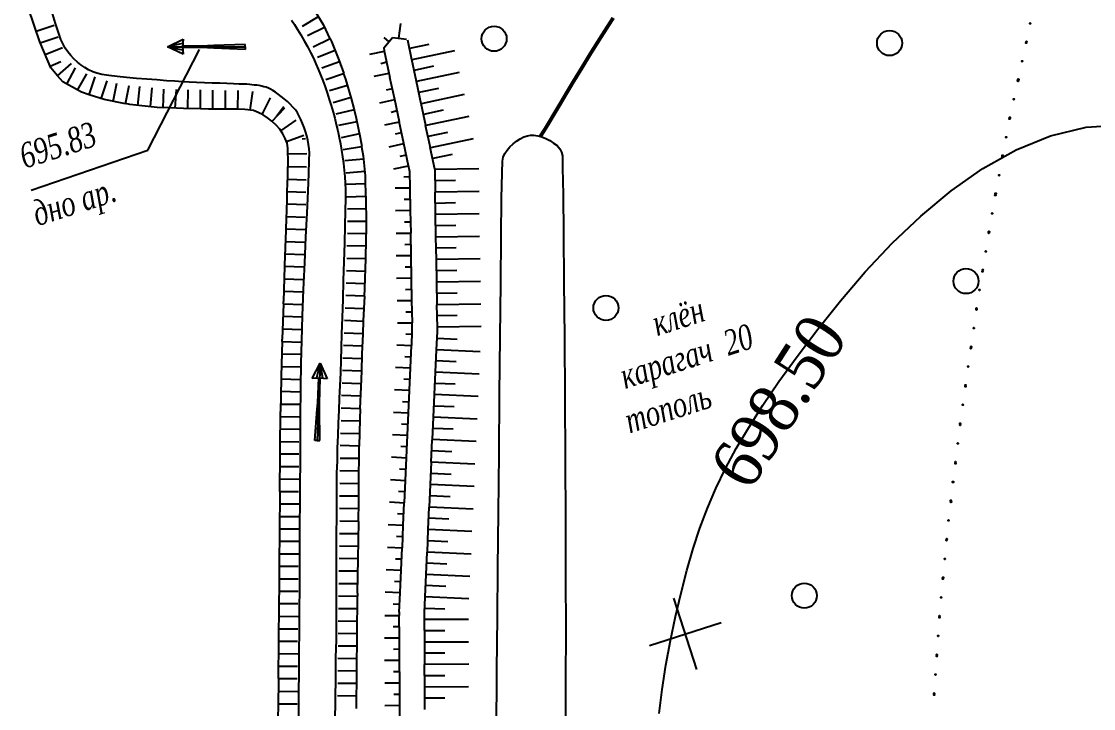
# Model space of a CAD drawing. Header units: millimetres. Extents: x 1353783 to 6492029790, y -7276956 to -512500.
# Drawn here: x 9943795 to 9952370, y -2807194 to -2801697 of the extents above; entities that cross this region are included whole.
import ezdxf

# ---------------------------------------------------------------- set-up
doc = ezdxf.new("R2010")
doc.units = ezdxf.units.MM
doc.linetypes.add('CONTI', pattern=[0])
doc.layers.get('0').update_dxf_attribs({"lineweight": 5})
doc.layers.get('Defpoints').update_dxf_attribs({"color": 255})
for name, color, linetype in [('GOR_BUNKNOWN', 212, 'CONTI'), ('GORIZUNKNOWN', 32, 'CONTI'), ('NAD_MГИДРОГР', 94, 'CONTI'), ('NAD_MРАСТЕНИ', 94, 'CONTI'), ('SETKR', 7, 'CONTI'), ('SIT_LГИДРОГР', 84, 'CONTI'), ('SIT_LГОРИЗОН', 14, 'CONTI'), ('SIT_LРЕЛЬЕФ', 7, 'CONTI'), ('USLZNГИДРОГР', 84, 'CONTI'), ('ZAPSKРАСТЕНИ', 94, 'CONTI'), ('РЕЛЬЕФ', 7, 'CONTI')]:
    doc.layers.add(name, color=color, linetype=linetype)
doc.styles.add('SHRFT', font='', dxfattribs={"width": 0.75})
doc.styles.add('tandem1', font='', dxfattribs={"width": 0.9})
doc.styles.get('SHRFT').set_extended_font_data('Times New Roman Cyr', italic=True)
doc.styles.get('tandem1').set_extended_font_data('Times New Roman')

# ---------------------------------------------------------------- blocks, each defined once
blk = doc.blocks.new('BL_333')
at = {"color": 0}
for p, q in [((0, -3), (0, 3)), ((-3, 0), (3, 0))]:
    blk.add_line(p, q, dxfattribs=at)
blk = doc.blocks.new('BL_2004')
at = {"color": 0}
blk.add_circle((0, 0), 1, dxfattribs=at)
blk = doc.blocks.new('BL_89')
at = {"color": 0}
for p, q in [((0, 6.2), (-0.2, 6.2)), ((-0.2, 6.2), (-0.1, 3.7)), ((0, 0), (0, 6.2)), ((0, 6.2), (0.2, 6.2)), ((0.2, 6.2), (0.1, 3.7)), ((-0.1, 3.7), (-0.07, 3.2)), ((0.1, 3.7), (0.07, 3.2)), ((-0.07, 3.2), (-0.05, 1.2)), ((0.07, 3.2), (0.05, 1.2)), ((-0.6, 1.25), (0, 1.2)), ((0, 0), (-0.6, 1.25)), ((-0.25, 1.2), (0, 0)), ((0, 1.2), (0.6, 1.25)), ((0.6, 1.25), (0, 0)), ((0, 0), (0.25, 1.2))]:
    blk.add_line(p, q, dxfattribs=at)
blk = doc.blocks.new('оо')
at = {"layer": 'GOR_BUNKNOWN', "color": 9, "true_color": 0xc7c8ca, "const_width": 0.15}
blk.add_lwpolyline([(222718.958, -3431538.016), (222719.253, -3431537.772), (222719.483, -3431537.572), (222719.753, -3431537.332), (222720.073, -3431537.052), (222720.443, -3431536.722), (222720.863, -3431536.352), (222721.343, -3431535.942), (222721.883, -3431535.472), (222722.493, -3431534.962), (222723.183, -3431534.392)], dxfattribs=at)
at = {"layer": 'GORIZUNKNOWN', "color": 9, "true_color": 0xc7c8ca}
blk.add_lwpolyline([(222716.423, -3431561.442), (222716.833, -3431560.572), (222717.273, -3431559.682), (222717.743, -3431558.802), (222718.233, -3431557.952), (222718.733, -3431557.122), (222719.233, -3431556.332), (222719.733, -3431555.582), (222720.243, -3431554.882), (222720.773, -3431554.212), (222721.333, -3431553.562), (222721.943, -3431552.922), (222722.603, -3431552.292), (222723.333, -3431551.642), (222724.143, -3431550.972), (222725.043, -3431550.272), (222726.043, -3431549.532), (222727.163, -3431548.742), (222728.373, -3431547.942), (222729.673, -3431547.142), (222731.043, -3431546.382), (222732.473, -3431545.702), (222733.933, -3431545.112), (222735.413, -3431544.652), (222736.913, -3431544.352), (222738.393, -3431544.232), (222739.853, -3431544.342), (222741.273, -3431544.692)], dxfattribs=at)
at = {"layer": 'SIT_LГИДРОГР', "color": 9, "true_color": 0xc7c8ca}
for p, q in [((222701.883, -3431527.792), (222701.883, -3431527.362)), ((222701.883, -3431528.162), (222701.883, -3431527.792)), ((222701.893, -3431528.462), (222701.883, -3431528.162)), ((222701.923, -3431528.672), (222701.893, -3431528.462)), ((222701.953, -3431528.842), (222701.923, -3431528.672)), ((222702.003, -3431529.022), (222701.953, -3431528.842)), ((222702.073, -3431529.192), (222702.003, -3431529.022)), ((222702.143, -3431529.352), (222702.073, -3431529.192)), ((222702.243, -3431529.522), (222702.143, -3431529.352)), ((222702.343, -3431529.672), (222702.243, -3431529.522)), ((222702.453, -3431529.822), (222702.343, -3431529.672)), ((222702.573, -3431529.952), (222702.453, -3431529.822)), ((222702.703, -3431530.082), (222702.573, -3431529.952)), ((222702.843, -3431530.182), (222702.703, -3431530.082)), ((222703.023, -3431530.292), (222702.843, -3431530.182)), ((222703.273, -3431530.422), (222703.023, -3431530.292)), ((222703.573, -3431530.562), (222703.273, -3431530.422)), ((222703.923, -3431530.712), (222703.573, -3431530.562)), ((222703.843, -3431533.732), (222707.043, -3431530.532)), ((222710.913, -3431530.542), (222710.963, -3431530.742)), ((222704.293, -3431530.872), (222703.923, -3431530.712)), ((222704.673, -3431531.022), (222704.293, -3431530.872)), ((222710.963, -3431530.742), (222711.023, -3431530.972)), ((222711.023, -3431530.972), (222711.083, -3431531.222)), ((222705.053, -3431531.172), (222704.673, -3431531.022)), ((222705.403, -3431531.322), (222705.053, -3431531.172)), ((222705.723, -3431531.442), (222705.403, -3431531.322)), ((222711.083, -3431531.222), (222711.133, -3431531.482)), ((222705.993, -3431531.552), (222705.723, -3431531.442)), ((222706.253, -3431531.652), (222705.993, -3431531.552)), ((222706.523, -3431531.762), (222706.253, -3431531.652)), ((222706.823, -3431531.862), (222706.523, -3431531.762)), ((222707.113, -3431531.972), (222706.823, -3431531.862)), ((222711.133, -3431531.482), (222711.193, -3431531.742)), ((222711.193, -3431531.742), (222711.233, -3431532.012)), ((222707.403, -3431532.072), (222707.113, -3431531.972)), ((222707.673, -3431532.172), (222707.403, -3431532.072)), ((222707.923, -3431532.262), (222707.673, -3431532.172)), ((222708.133, -3431532.342), (222707.923, -3431532.262)), ((222711.233, -3431532.012), (222711.273, -3431532.262)), ((222711.273, -3431532.262), (222711.303, -3431532.502)), ((222708.313, -3431532.402), (222708.133, -3431532.342)), ((222708.423, -3431532.442), (222708.313, -3431532.402)), ((222708.513, -3431532.482), (222708.423, -3431532.442)), ((222708.603, -3431532.522), (222708.513, -3431532.482)), ((222708.693, -3431532.562), (222708.603, -3431532.522)), ((222708.793, -3431532.602), (222708.693, -3431532.562)), ((222708.873, -3431532.642), (222708.793, -3431532.602)), ((222708.963, -3431532.692), (222708.873, -3431532.642)), ((222709.043, -3431532.742), (222708.963, -3431532.692)), ((222711.303, -3431532.502), (222711.323, -3431532.732)), ((222709.123, -3431532.792), (222709.043, -3431532.742)), ((222709.193, -3431532.852), (222709.123, -3431532.792)), ((222709.263, -3431532.922), (222709.193, -3431532.852)), ((222709.333, -3431533.002), (222709.263, -3431532.922)), ((222709.413, -3431533.092), (222709.333, -3431533.002)), ((222709.493, -3431533.202), (222709.413, -3431533.092)), ((222711.323, -3431532.732), (222711.343, -3431532.982)), ((222711.343, -3431532.982), (222711.363, -3431533.232)), ((222709.583, -3431533.322), (222709.493, -3431533.202)), ((222709.663, -3431533.452), (222709.583, -3431533.322)), ((222709.753, -3431533.592), (222709.663, -3431533.452)), ((222711.363, -3431533.232), (222711.373, -3431533.492)), ((222711.373, -3431533.492), (222711.373, -3431533.752)), ((222698.913, -3431533.842), (222703.843, -3431533.732)), ((222709.823, -3431533.732), (222709.753, -3431533.592)), ((222709.893, -3431533.872), (222709.823, -3431533.732)), ((222709.953, -3431534.012), (222709.893, -3431533.872)), ((222711.373, -3431533.752), (222711.373, -3431534.022)), ((222709.993, -3431534.152), (222709.953, -3431534.012)), ((222710.023, -3431534.292), (222709.993, -3431534.152)), ((222710.043, -3431534.442), (222710.023, -3431534.292)), ((222711.373, -3431534.282), (222711.363, -3431534.552)), ((222711.373, -3431534.022), (222711.373, -3431534.282)), ((222710.063, -3431534.612), (222710.043, -3431534.442)), ((222710.073, -3431534.782), (222710.063, -3431534.612)), ((222710.073, -3431534.952), (222710.073, -3431534.782)), ((222711.353, -3431534.812), (222711.333, -3431535.072)), ((222711.363, -3431534.552), (222711.353, -3431534.812)), ((222710.063, -3431535.312), (222710.073, -3431535.132)), ((222710.073, -3431535.132), (222710.073, -3431534.952)), ((222711.333, -3431535.072), (222711.313, -3431535.332)), ((222709.963, -3431535.822), (222710.003, -3431535.662)), ((222710.003, -3431535.662), (222710.033, -3431535.492)), ((222710.033, -3431535.492), (222710.063, -3431535.312)), ((222711.283, -3431535.592), (222711.253, -3431535.852)), ((222711.313, -3431535.332), (222711.283, -3431535.592)), ((222709.693, -3431536.602), (222709.863, -3431536.102)), ((222709.863, -3431536.102), (222709.963, -3431535.822)), ((222711.213, -3431536.112), (222711.173, -3431536.372)), ((222711.253, -3431535.852), (222711.213, -3431536.112)), ((222711.173, -3431536.372), (222711.133, -3431536.642)), ((222709.443, -3431537.262), (222709.693, -3431536.602)), ((222711.073, -3431536.902), (222711.023, -3431537.162)), ((222711.133, -3431536.642), (222711.073, -3431536.902)), ((222709.143, -3431538.072), (222709.443, -3431537.262)), ((222710.953, -3431537.412), (222710.883, -3431537.672)), ((222711.023, -3431537.162), (222710.953, -3431537.412)), ((222710.883, -3431537.672), (222710.783, -3431538.002)), ((222717.993, -3431537.902), (222718.163, -3431537.862)), ((222718.163, -3431537.862), (222718.323, -3431537.832)), ((222718.323, -3431537.832), (222718.473, -3431537.832)), ((222718.473, -3431537.832), (222718.603, -3431537.852)), ((222718.603, -3431537.852), (222718.723, -3431537.892)), ((222708.803, -3431538.982), (222709.143, -3431538.072)), ((222710.783, -3431538.002), (222710.623, -3431538.462)), ((222717.283, -3431538.352), (222717.393, -3431538.232)), ((222717.393, -3431538.232), (222717.523, -3431538.132)), ((222717.523, -3431538.132), (222717.663, -3431538.042)), ((222717.663, -3431538.042), (222717.833, -3431537.962)), ((222717.833, -3431537.962), (222717.993, -3431537.902)), ((222718.723, -3431537.892), (222718.863, -3431537.962)), ((222718.863, -3431537.962), (222719.003, -3431538.052)), ((222719.003, -3431538.052), (222719.143, -3431538.162)), ((222719.143, -3431538.162), (222719.273, -3431538.292)), ((222719.273, -3431538.292), (222719.383, -3431538.432)), ((222710.623, -3431538.462), (222710.423, -3431539.032)), ((222717.053, -3431538.932), (222717.213, -3431538.492)), ((222717.213, -3431538.492), (222717.283, -3431538.352)), ((222719.383, -3431538.432), (222719.483, -3431538.572)), ((222719.483, -3431538.572), (222719.543, -3431538.722)), ((222719.543, -3431538.722), (222719.573, -3431538.872)), ((222708.443, -3431539.952), (222708.803, -3431538.982)), ((222710.423, -3431539.032), (222710.203, -3431539.682)), ((222716.723, -3431539.912), (222717.053, -3431538.932)), ((222719.563, -3431539.022), (222719.423, -3431539.482)), ((222719.573, -3431538.872), (222719.563, -3431539.022)), ((222719.423, -3431539.482), (222719.113, -3431540.502)), ((222708.073, -3431540.952), (222708.443, -3431539.952)), ((222710.203, -3431539.682), (222709.953, -3431540.372)), ((222716.243, -3431541.342), (222716.723, -3431539.912)), ((222709.953, -3431540.372), (222709.693, -3431541.092)), ((222719.113, -3431540.502), (222718.653, -3431542.002)), ((222707.713, -3431541.942), (222708.073, -3431540.952)), ((222709.693, -3431541.092), (222709.443, -3431541.812)), ((222715.653, -3431543.122), (222716.243, -3431541.342)), ((222707.383, -3431542.882), (222707.713, -3431541.942)), ((222709.443, -3431541.812), (222709.203, -3431542.492)), ((222718.653, -3431542.002), (222718.073, -3431543.852)), ((222709.203, -3431542.492), (222708.973, -3431543.102)), ((222707.083, -3431543.732), (222707.383, -3431542.882)), ((222708.973, -3431543.102), (222708.793, -3431543.632)), ((222714.983, -3431545.152), (222715.653, -3431543.122)), ((222706.773, -3431544.652), (222707.083, -3431543.732)), ((222708.793, -3431543.632), (222708.623, -3431544.102)), ((222718.073, -3431543.852), (222717.413, -3431545.972)), ((222708.623, -3431544.102), (222708.453, -3431544.572)), ((222706.383, -3431545.812), (222706.773, -3431544.652)), ((222708.453, -3431544.572), (222708.273, -3431545.052)), ((222708.273, -3431545.052), (222708.103, -3431545.522)), ((222714.253, -3431547.342), (222714.983, -3431545.152)), ((222708.103, -3431545.522), (222707.933, -3431545.992)), ((222705.943, -3431547.162), (222706.383, -3431545.812)), ((222707.933, -3431545.992), (222707.753, -3431546.462)), ((222717.413, -3431545.972), (222716.693, -3431548.262)), ((222707.753, -3431546.462), (222707.583, -3431546.932)), ((222705.453, -3431548.642), (222705.943, -3431547.162)), ((222707.583, -3431546.932), (222707.413, -3431547.402)), ((222707.413, -3431547.402), (222707.253, -3431547.882)), ((222713.503, -3431549.602), (222714.253, -3431547.342)), ((222707.253, -3431547.882), (222707.083, -3431548.352)), ((222707.083, -3431548.352), (222706.913, -3431548.862)), ((222716.693, -3431548.262), (222715.953, -3431550.622)), ((222704.933, -3431550.232), (222705.453, -3431548.642)), ((222706.913, -3431548.862), (222706.733, -3431549.412)), ((222706.733, -3431549.412), (222706.533, -3431550.022)), ((222712.763, -3431551.822), (222713.503, -3431549.602)), ((222704.403, -3431551.862), (222704.933, -3431550.232)), ((222706.533, -3431550.022), (222706.323, -3431550.652)), ((222706.323, -3431550.652), (222706.113, -3431551.322)), ((222715.953, -3431550.622), (222715.223, -3431552.942)), ((222706.113, -3431551.322), (222705.893, -3431552.002)), ((222703.863, -3431553.502), (222704.403, -3431551.862)), ((222705.893, -3431552.002), (222705.673, -3431552.682)), ((222712.063, -3431553.922), (222712.763, -3431551.822)), ((222705.673, -3431552.682), (222705.453, -3431553.362)), ((222715.223, -3431552.942), (222714.523, -3431555.122)), ((222703.343, -3431555.102), (222703.863, -3431553.502)), ((222705.453, -3431553.362), (222705.233, -3431554.032)), ((222705.233, -3431554.032), (222705.023, -3431554.682)), ((222711.443, -3431555.792), (222712.063, -3431553.922)), ((222705.023, -3431554.682), (222704.793, -3431555.352)), ((222702.843, -3431556.612), (222703.343, -3431555.102)), ((222704.793, -3431555.352), (222704.543, -3431556.112)), ((222714.523, -3431555.122), (222713.903, -3431557.072)), ((222710.783, -3431557.792), (222711.443, -3431555.792)), ((222704.543, -3431556.112), (222704.263, -3431556.932)), ((222702.393, -3431558.002), (222702.843, -3431556.612)), ((222704.263, -3431556.932), (222703.973, -3431557.802)), ((222713.903, -3431557.072), (222713.243, -3431559.112)), ((222709.973, -3431560.242), (222710.783, -3431557.792)), ((222713.243, -3431559.112), (222712.453, -3431561.562))]:
    blk.add_line(p, q, dxfattribs=at)
at = {"layer": 'SIT_LГОРИЗОН', "color": 9, "true_color": 0xc7c8ca}
for p, q in [((222701.063, -3431528.342), (222701.033, -3431526.842)), ((222701.053, -3431527.842), (222701.803, -3431527.832)), ((222701.063, -3431528.342), (222701.813, -3431528.332)), ((222701.063, -3431528.392), (222701.063, -3431528.342)), ((222701.153, -3431529.422), (222701.063, -3431528.392)), ((222701.103, -3431528.842), (222701.853, -3431528.782)), ((222701.153, -3431529.342), (222701.623, -3431529.302)), ((222701.313, -3431529.802), (222701.153, -3431529.422)), ((222701.313, -3431529.802), (222702.003, -3431529.512)), ((222701.563, -3431530.232), (222702.103, -3431529.722)), ((222701.443, -3431530.102), (222701.313, -3431529.802)), ((222702.023, -3431530.722), (222701.443, -3431530.102)), ((222701.903, -3431530.592), (222702.453, -3431530.082)), ((222702.293, -3431530.912), (222702.733, -3431530.302)), ((222711.893, -3431530.422), (222712.053, -3431531.102)), ((222702.293, -3431530.912), (222702.023, -3431530.722)), ((222702.803, -3431531.282), (222702.293, -3431530.922)), ((222702.703, -3431531.212), (222703.143, -3431530.602)), ((222703.123, -3431531.462), (222703.483, -3431530.802)), ((222711.963, -3431530.752), (222711.233, -3431530.922)), ((222703.563, -3431531.702), (222702.803, -3431531.282)), ((222703.563, -3431531.702), (222703.923, -3431531.042)), ((222704.013, -3431531.912), (222704.323, -3431531.222)), ((222704.473, -3431532.112), (222704.773, -3431531.422)), ((222712.073, -3431531.232), (222711.323, -3431531.342)), ((222712.053, -3431531.102), (222712.143, -3431531.722)), ((222703.723, -3431531.782), (222703.563, -3431531.692)), ((222704.723, -3431532.222), (222703.723, -3431531.782)), ((222704.943, -3431532.312), (222705.203, -3431531.612)), ((222705.403, -3431532.482), (222705.673, -3431531.782)), ((222712.143, -3431531.732), (222711.403, -3431531.842)), ((222712.143, -3431531.732), (222712.163, -3431531.852)), ((222712.163, -3431531.852), (222712.223, -3431532.642)), ((222704.943, -3431532.312), (222704.723, -3431532.232)), ((222705.883, -3431532.642), (222706.123, -3431531.932)), ((222706.353, -3431532.802), (222706.593, -3431532.092)), ((222706.823, -3431532.972), (222707.053, -3431532.252)), ((222712.193, -3431532.232), (222711.443, -3431532.292)), ((222705.713, -3431532.592), (222704.933, -3431532.302)), ((222706.353, -3431532.802), (222705.713, -3431532.582)), ((222707.303, -3431533.122), (222707.533, -3431532.412)), ((222707.773, -3431533.282), (222708.013, -3431532.572)), ((222712.223, -3431532.722), (222711.473, -3431532.742)), ((222712.223, -3431532.642), (222712.243, -3431533.222)), ((222706.653, -3431532.912), (222706.353, -3431532.812)), ((222707.443, -3431533.172), (222706.653, -3431532.912)), ((222708.233, -3431533.472), (222708.553, -3431532.792)), ((222707.773, -3431533.282), (222707.443, -3431533.172)), ((222708.033, -3431533.372), (222707.773, -3431533.282)), ((222708.353, -3431533.522), (222708.033, -3431533.372)), ((222708.513, -3431533.652), (222708.353, -3431533.522)), ((222708.633, -3431533.772), (222709.163, -3431533.242)), ((222712.233, -3431533.222), (222711.483, -3431533.242)), ((222712.243, -3431533.452), (222712.223, -3431534.262)), ((222712.233, -3431533.222), (222712.243, -3431533.452)), ((222708.663, -3431533.802), (222708.513, -3431533.652)), ((222708.803, -3431533.972), (222708.663, -3431533.802)), ((222708.923, -3431534.152), (222708.803, -3431533.972)), ((222708.923, -3431534.162), (222709.583, -3431533.802)), ((222709.163, -3431534.012), (222709.553, -3431533.742)), ((222712.243, -3431533.722), (222711.493, -3431533.702)), ((222709.033, -3431534.352), (222708.933, -3431534.172)), ((222709.123, -3431534.552), (222709.033, -3431534.352)), ((222709.143, -3431534.622), (222709.863, -3431534.412)), ((222712.233, -3431534.222), (222711.483, -3431534.202)), ((222712.223, -3431534.262), (222712.193, -3431534.732)), ((222709.183, -3431534.762), (222709.123, -3431534.552)), ((222709.223, -3431534.972), (222709.183, -3431534.762)), ((222712.193, -3431534.722), (222711.443, -3431534.672)), ((222712.193, -3431534.722), (222712.173, -3431535.072)), ((222709.203, -3431535.372), (222709.233, -3431535.172)), ((222709.233, -3431535.172), (222709.223, -3431534.972)), ((222709.233, -3431535.112), (222709.973, -3431535.072)), ((222709.863, -3431535.202), (222709.993, -3431535.222)), ((222712.153, -3431535.222), (222711.413, -3431535.132)), ((222712.173, -3431535.072), (222712.083, -3431535.852)), ((222709.093, -3431535.732), (222709.133, -3431535.602)), ((222709.133, -3431535.592), (222709.203, -3431535.372)), ((222709.133, -3431535.592), (222709.853, -3431535.812)), ((222712.103, -3431535.712), (222711.353, -3431535.632)), ((222708.863, -3431536.412), (222709.093, -3431535.732)), ((222708.973, -3431536.072), (222709.683, -3431536.312)), ((222712.023, -3431536.222), (222711.283, -3431536.112)), ((222712.083, -3431535.852), (222712.033, -3431536.212)), ((222708.643, -3431537.022), (222708.863, -3431536.412)), ((222708.813, -3431536.552), (222709.513, -3431536.802)), ((222711.943, -3431536.712), (222711.213, -3431536.552)), ((222711.973, -3431536.582), (222711.803, -3431537.372)), ((222712.023, -3431536.222), (222711.973, -3431536.582)), ((222708.533, -3431537.352), (222708.653, -3431537.012)), ((222708.153, -3431538.432), (222708.543, -3431537.352)), ((222708.643, -3431537.022), (222709.353, -3431537.272)), ((222711.843, -3431537.202), (222711.113, -3431537.042)), ((222711.803, -3431537.372), (222711.713, -3431537.672)), ((222708.493, -3431537.492), (222709.193, -3431537.742)), ((222711.713, -3431537.682), (222710.993, -3431537.482)), ((222711.713, -3431537.682), (222711.543, -3431538.292)), ((222708.323, -3431537.962), (222709.023, -3431538.212)), ((222711.573, -3431538.162), (222710.853, -3431537.962)), ((222711.543, -3431538.292), (222711.293, -3431539.112)), ((222707.663, -3431539.782), (222708.123, -3431538.492)), ((222708.133, -3431538.492), (222708.153, -3431538.432)), ((222708.153, -3431538.432), (222708.863, -3431538.682)), ((222711.443, -3431538.642), (222710.723, -3431538.422)), ((222707.983, -3431538.902), (222708.683, -3431539.152)), ((222711.293, -3431539.122), (222710.573, -3431538.902)), ((222711.293, -3431539.122), (222711.223, -3431539.332)), ((222707.813, -3431539.372), (222708.513, -3431539.622)), ((222711.133, -3431539.592), (222710.423, -3431539.352)), ((222711.223, -3431539.332), (222710.833, -3431540.452)), ((222707.173, -3431541.162), (222707.643, -3431539.842)), ((222707.643, -3431539.832), (222707.663, -3431539.782)), ((222707.643, -3431539.832), (222708.353, -3431540.082)), ((222710.963, -3431540.062), (222710.253, -3431539.822)), ((222707.473, -3431540.312), (222708.183, -3431540.562)), ((222710.803, -3431540.542), (222710.093, -3431540.292)), ((222707.313, -3431540.782), (222708.013, -3431541.032)), ((222710.633, -3431541.012), (222709.933, -3431540.762)), ((222710.803, -3431540.542), (222710.413, -3431541.642)), ((222710.833, -3431540.452), (222710.803, -3431540.532)), ((222706.663, -3431542.582), (222707.143, -3431541.252)), ((222707.133, -3431541.252), (222707.163, -3431541.162)), ((222707.133, -3431541.252), (222707.843, -3431541.502)), ((222710.473, -3431541.482), (222709.763, -3431541.232)), ((222706.973, -3431541.722), (222707.673, -3431541.972)), ((222710.303, -3431541.952), (222709.603, -3431541.692)), ((222710.403, -3431541.642), (222710.293, -3431541.952)), ((222710.303, -3431541.952), (222709.963, -3431542.872)), ((222706.623, -3431542.672), (222706.653, -3431542.582)), ((222706.803, -3431542.192), (222707.503, -3431542.442)), ((222710.133, -3431542.422), (222709.423, -3431542.162)), ((222706.173, -3431543.982), (222706.633, -3431542.662)), ((222706.623, -3431542.672), (222707.333, -3431542.922)), ((222709.953, -3431542.892), (222709.253, -3431542.632)), ((222709.963, -3431542.872), (222709.783, -3431543.362)), ((222706.463, -3431543.142), (222707.173, -3431543.382)), ((222709.783, -3431543.362), (222709.083, -3431543.102)), ((222709.783, -3431543.362), (222709.503, -3431544.122)), ((222706.303, -3431543.612), (222707.003, -3431543.862)), ((222709.613, -3431543.832), (222708.903, -3431543.572)), ((222705.713, -3431545.312), (222706.133, -3431544.082)), ((222706.133, -3431544.082), (222706.173, -3431543.982)), ((222706.133, -3431544.082), (222706.843, -3431544.332)), ((222709.443, -3431544.302), (222708.733, -3431544.042)), ((222709.503, -3431544.122), (222709.273, -3431544.772)), ((222705.973, -3431544.552), (222706.683, -3431544.802)), ((222709.273, -3431544.772), (222708.563, -3431544.512)), ((222705.803, -3431545.032), (222706.513, -3431545.272)), ((222709.103, -3431545.242), (222708.393, -3431544.982)), ((222709.273, -3431544.772), (222709.063, -3431545.362)), ((222705.303, -3431546.522), (222705.643, -3431545.502)), ((222705.643, -3431545.502), (222705.703, -3431545.312)), ((222705.643, -3431545.502), (222706.353, -3431545.742)), ((222708.933, -3431545.702), (222708.223, -3431545.452)), ((222709.053, -3431545.362), (222708.763, -3431546.172)), ((222705.483, -3431545.972), (222706.193, -3431546.212)), ((222708.763, -3431546.182), (222708.053, -3431545.932)), ((222708.603, -3431546.652), (222707.893, -3431546.412)), ((222708.763, -3431546.182), (222708.623, -3431546.572)), ((222705.173, -3431546.922), (222705.303, -3431546.522)), ((222705.323, -3431546.452), (222706.033, -3431546.692)), ((222708.623, -3431546.572), (222708.273, -3431547.602)), ((222704.703, -3431548.352), (222705.173, -3431546.922)), ((222705.173, -3431546.922), (222705.883, -3431547.152)), ((222708.433, -3431547.122), (222707.723, -3431546.882)), ((222705.013, -3431547.402), (222705.723, -3431547.632)), ((222708.263, -3431547.592), (222707.553, -3431547.342)), ((222708.223, -3431547.722), (222707.793, -3431549.012)), ((222708.263, -3431547.592), (222708.223, -3431547.722)), ((222704.863, -3431547.872), (222705.573, -3431548.112)), ((222708.103, -3431548.062), (222707.393, -3431547.832)), ((222704.243, -3431549.772), (222704.663, -3431548.512)), ((222704.653, -3431548.512), (222704.713, -3431548.342)), ((222704.703, -3431548.352), (222705.413, -3431548.582)), ((222707.943, -3431548.542), (222707.233, -3431548.302)), ((222704.553, -3431548.822), (222705.273, -3431549.052)), ((222707.783, -3431549.022), (222707.073, -3431548.782)), ((222704.403, -3431549.302), (222705.113, -3431549.532)), ((222707.623, -3431549.492), (222706.913, -3431549.262)), ((222707.783, -3431549.022), (222707.563, -3431549.702)), ((222703.773, -3431551.192), (222704.243, -3431549.772)), ((222704.243, -3431549.772), (222704.953, -3431550.002)), ((222707.473, -3431549.972), (222706.763, -3431549.732)), ((222707.563, -3431549.702), (222707.313, -3431550.442)), ((222704.083, -3431550.242), (222704.803, -3431550.472)), ((222707.323, -3431550.452), (222706.613, -3431550.212)), ((222703.933, -3431550.722), (222704.643, -3431550.952)), ((222707.163, -3431550.922), (222706.453, -3431550.692)), ((222707.323, -3431550.452), (222706.843, -3431551.872)), ((222703.513, -3431551.972), (222703.773, -3431551.202)), ((222703.773, -3431551.192), (222704.483, -3431551.422)), ((222707.003, -3431551.402), (222706.293, -3431551.162)), ((222703.303, -3431552.612), (222703.513, -3431551.972)), ((222703.613, -3431551.672), (222704.333, -3431551.902)), ((222706.843, -3431551.872), (222706.133, -3431551.632)), ((222706.843, -3431551.872), (222706.403, -3431553.172)), ((222703.463, -3431552.142), (222704.173, -3431552.372)), ((222706.683, -3431552.342), (222705.973, -3431552.112)), ((222702.833, -3431554.042), (222703.303, -3431552.622)), ((222703.303, -3431552.612), (222704.013, -3431552.842)), ((222706.523, -3431552.822), (222705.813, -3431552.582)), ((222703.143, -3431553.092), (222703.863, -3431553.332)), ((222706.363, -3431553.292), (222705.653, -3431553.052)), ((222706.363, -3431553.292), (222705.893, -3431554.712)), ((222706.413, -3431553.172), (222706.373, -3431553.282)), ((222702.993, -3431553.572), (222703.703, -3431553.802)), ((222706.203, -3431553.762), (222705.493, -3431553.532)), ((222702.363, -3431555.462), (222702.833, -3431554.042)), ((222702.833, -3431554.042), (222703.543, -3431554.272)), ((222706.043, -3431554.242), (222705.333, -3431554.002)), ((222702.673, -3431554.512), (222703.393, -3431554.752)), ((222705.893, -3431554.712), (222705.183, -3431554.472)), ((222702.523, -3431554.992), (222703.233, -3431555.222)), ((222705.733, -3431555.182), (222705.023, -3431554.952)), ((222705.893, -3431554.712), (222705.423, -3431556.132)), ((222705.573, -3431555.662), (222704.863, -3431555.422)), ((222702.003, -3431556.552), (222702.363, -3431555.472)), ((222702.363, -3431555.462), (222703.073, -3431555.692)), ((222702.203, -3431555.942), (222702.923, -3431556.182)), ((222705.423, -3431556.132), (222704.713, -3431555.892)), ((222705.423, -3431556.132), (222704.953, -3431557.552)), ((222701.883, -3431556.902), (222702.003, -3431556.552)), ((222702.053, -3431556.422), (222702.763, -3431556.652)), ((222705.263, -3431556.602), (222704.553, -3431556.372)), ((222705.103, -3431557.082), (222704.393, -3431556.842))]:
    blk.add_line(p, q, dxfattribs=at)
at = {"layer": 'SIT_LРЕЛЬЕФ', "color": 9, "true_color": 0xc7c8ca}
for p, q in [((222715.013, -3431532.002), (222714.753, -3431532.542)), ((222714.073, -3431532.862), (222714.093, -3431532.722)), ((222714.083, -3431532.722), (222714.543, -3431532.442)), ((222714.213, -3431532.342), (222714.343, -3431532.562)), ((222714.543, -3431532.442), (222714.743, -3431532.532)), ((222714.753, -3431532.542), (222715.053, -3431532.682)), ((222713.473, -3431532.802), (222714.073, -3431532.862)), ((222713.973, -3431533.752), (222714.073, -3431532.862)), ((222715.003, -3431533.522), (222715.083, -3431532.732)), ((222715.843, -3431533.152), (222715.053, -3431533.072)), ((222713.773, -3431533.282), (222714.023, -3431533.302)), ((222714.913, -3431534.412), (222715.003, -3431533.512)), ((222716.743, -3431533.702), (222715.003, -3431533.522)), ((222713.373, -3431533.692), (222713.973, -3431533.752)), ((222713.863, -3431534.832), (222713.953, -3431533.932)), ((222713.953, -3431533.942), (222713.973, -3431533.752)), ((222715.753, -3431534.042), (222714.963, -3431533.962)), ((222713.663, -3431534.362), (222713.913, -3431534.382)), ((222714.823, -3431535.312), (222714.913, -3431534.412)), ((222716.653, -3431534.592), (222714.913, -3431534.412)), ((222713.263, -3431534.772), (222713.863, -3431534.832)), ((222713.773, -3431535.732), (222713.863, -3431534.832)), ((222715.663, -3431534.942), (222714.873, -3431534.862)), ((222713.573, -3431535.262), (222713.823, -3431535.282)), ((222713.173, -3431535.672), (222713.773, -3431535.732)), ((222713.673, -3431536.622), (222713.763, -3431535.722)), ((222714.733, -3431536.202), (222714.823, -3431535.302)), ((222716.563, -3431535.492), (222714.823, -3431535.312)), ((222713.473, -3431536.152), (222713.723, -3431536.172)), ((222715.573, -3431535.832), (222714.783, -3431535.752)), ((222713.073, -3431536.562), (222713.673, -3431536.622)), ((222714.633, -3431537.102), (222714.723, -3431536.202)), ((222716.473, -3431536.382), (222714.733, -3431536.202)), ((222713.583, -3431537.522), (222713.673, -3431536.622)), ((222715.473, -3431536.732), (222714.683, -3431536.652)), ((222713.383, -3431537.052), (222713.633, -3431537.072)), ((222714.543, -3431537.972), (222714.633, -3431537.092)), ((222716.373, -3431537.282), (222714.633, -3431537.102)), ((222712.983, -3431537.462), (222713.583, -3431537.522)), ((222713.373, -3431538.382), (222713.553, -3431537.772)), ((222713.553, -3431537.772), (222713.583, -3431537.512)), ((222715.383, -3431537.622), (222714.593, -3431537.542)), ((222712.803, -3431538.202), (222713.373, -3431538.382)), ((222713.263, -3431537.882), (222713.503, -3431537.952)), ((222714.283, -3431538.852), (222714.543, -3431537.992)), ((222714.543, -3431537.992), (222714.553, -3431537.972)), ((222716.213, -3431538.502), (222714.543, -3431537.992)), ((222713.113, -3431539.242), (222713.373, -3431538.382)), ((222715.183, -3431538.652), (222714.413, -3431538.422)), ((222712.543, -3431539.062), (222713.113, -3431539.242)), ((222713.003, -3431538.742), (222713.243, -3431538.812)), ((222714.013, -3431539.712), (222714.273, -3431538.852)), ((222715.953, -3431539.362), (222714.283, -3431538.852)), ((222712.853, -3431540.112), (222713.113, -3431539.252)), ((222714.913, -3431539.512), (222714.143, -3431539.282)), ((222712.283, -3431539.932), (222712.853, -3431540.112)), ((222712.743, -3431539.612), (222712.983, -3431539.682)), ((222713.753, -3431540.572), (222714.013, -3431539.712)), ((222715.683, -3431540.222), (222714.013, -3431539.712)), ((222712.583, -3431540.972), (222712.843, -3431540.112)), ((222714.653, -3431540.372), (222713.883, -3431540.142)), ((222712.013, -3431540.792), (222712.583, -3431540.972)), ((222712.473, -3431540.472), (222712.713, -3431540.542)), ((222713.493, -3431541.432), (222713.753, -3431540.572)), ((222715.423, -3431541.082), (222713.753, -3431540.572)), ((222712.323, -3431541.832), (222712.583, -3431540.972)), ((222714.393, -3431541.232), (222713.623, -3431541.002)), ((222711.753, -3431541.652), (222712.323, -3431541.832)), ((222712.213, -3431541.332), (222712.453, -3431541.402)), ((222713.233, -3431542.302), (222713.493, -3431541.442)), ((222715.163, -3431541.942), (222713.493, -3431541.432)), ((222712.063, -3431542.692), (222712.323, -3431541.832)), ((222714.133, -3431542.102), (222713.363, -3431541.872)), ((222711.493, -3431542.512), (222712.063, -3431542.692)), ((222711.953, -3431542.192), (222712.193, -3431542.262)), ((222712.973, -3431543.162), (222713.233, -3431542.302)), ((222714.903, -3431542.812), (222713.233, -3431542.302)), ((222711.803, -3431543.552), (222712.063, -3431542.692)), ((222713.873, -3431542.962), (222713.103, -3431542.732)), ((222711.233, -3431543.372), (222711.803, -3431543.552)), ((222711.693, -3431543.052), (222711.933, -3431543.122)), ((222712.703, -3431544.022), (222712.963, -3431543.162)), ((222714.643, -3431543.672), (222712.973, -3431543.162)), ((222711.503, -3431544.402), (222711.703, -3431543.862)), ((222711.703, -3431543.862), (222711.793, -3431543.552)), ((222713.603, -3431543.822), (222712.833, -3431543.592)), ((222710.943, -3431544.192), (222711.503, -3431544.402)), ((222711.423, -3431543.892), (222711.663, -3431543.982)), ((222712.393, -3431544.872), (222712.653, -3431544.182)), ((222712.653, -3431544.182), (222712.703, -3431544.022)), ((222714.373, -3431544.532), (222712.703, -3431544.022)), ((222711.183, -3431545.242), (222711.493, -3431544.402)), ((222713.303, -3431544.732), (222712.553, -3431544.452)), ((222710.623, -3431545.032), (222711.183, -3431545.242)), ((222711.103, -3431544.732), (222711.343, -3431544.822)), ((222712.083, -3431545.712), (222712.393, -3431544.872)), ((222714.033, -3431545.482), (222712.393, -3431544.872)), ((222710.793, -3431545.572), (222711.033, -3431545.662)), ((222710.873, -3431546.082), (222711.183, -3431545.242)), ((222712.993, -3431545.572), (222712.243, -3431545.292)), ((222710.313, -3431545.872), (222710.873, -3431546.082)), ((222711.773, -3431546.552), (222712.083, -3431545.712)), ((222713.723, -3431546.322), (222712.083, -3431545.712)), ((222710.473, -3431546.422), (222710.713, -3431546.512)), ((222710.553, -3431546.932), (222710.863, -3431546.092)), ((222712.683, -3431546.412), (222711.933, -3431546.132)), ((222709.993, -3431546.722), (222710.553, -3431546.932)), ((222711.453, -3431547.402), (222711.763, -3431546.562)), ((222713.413, -3431547.162), (222711.773, -3431546.552)), ((222710.163, -3431547.262), (222710.403, -3431547.352)), ((222710.243, -3431547.772), (222710.553, -3431546.932)), ((222712.363, -3431547.262), (222711.613, -3431546.982)), ((222709.683, -3431547.562), (222710.243, -3431547.772)), ((222711.143, -3431548.242), (222711.453, -3431547.402)), ((222713.093, -3431548.012), (222711.453, -3431547.402)), ((222709.853, -3431548.102), (222710.093, -3431548.192)), ((222709.933, -3431548.612), (222710.243, -3431547.772)), ((222712.053, -3431548.102), (222711.303, -3431547.822)), ((222709.373, -3431548.402), (222709.933, -3431548.612)), ((222710.823, -3431549.082), (222711.133, -3431548.242)), ((222712.783, -3431548.852), (222711.143, -3431548.242)), ((222709.533, -3431548.952), (222709.773, -3431549.042)), ((222709.613, -3431549.462), (222709.923, -3431548.622)), ((222711.733, -3431548.942), (222710.983, -3431548.662)), ((222709.053, -3431549.252), (222709.613, -3431549.462)), ((222710.513, -3431549.932), (222710.823, -3431549.092)), ((222712.463, -3431549.692), (222710.823, -3431549.082)), ((222709.223, -3431549.792), (222709.463, -3431549.882)), ((222709.303, -3431550.302), (222709.613, -3431549.462)), ((222711.423, -3431549.792), (222710.673, -3431549.512)), ((222708.743, -3431550.092), (222709.303, -3431550.302)), ((222708.983, -3431551.142), (222709.293, -3431550.302)), ((222710.203, -3431550.772), (222710.513, -3431549.932)), ((222712.153, -3431550.542), (222710.513, -3431549.932)), ((222708.903, -3431550.632), (222709.143, -3431550.722)), ((222711.113, -3431550.632), (222710.363, -3431550.352)), ((222708.423, -3431550.932), (222708.983, -3431551.142)), ((222708.673, -3431551.992), (222708.983, -3431551.152)), ((222709.883, -3431551.612), (222710.193, -3431550.772)), ((222711.843, -3431551.382), (222710.203, -3431550.772)), ((222708.593, -3431551.482), (222708.833, -3431551.572)), ((222710.793, -3431551.472), (222710.043, -3431551.192)), ((222708.113, -3431551.782), (222708.673, -3431551.992)), ((222708.353, -3431552.832), (222708.663, -3431551.992)), ((222709.573, -3431552.462), (222709.883, -3431551.622)), ((222711.523, -3431552.222), (222709.883, -3431551.612)), ((222708.273, -3431552.322), (222708.513, -3431552.412)), ((222710.483, -3431552.322), (222709.733, -3431552.042)), ((222707.793, -3431552.622), (222708.353, -3431552.832)), ((222708.043, -3431553.672), (222708.353, -3431552.832)), ((222709.253, -3431553.302), (222709.563, -3431552.462)), ((222711.213, -3431553.072), (222709.573, -3431552.462)), ((222707.963, -3431553.162), (222708.203, -3431553.252)), ((222708.943, -3431554.142), (222709.253, -3431553.302)), ((222710.893, -3431553.912), (222709.253, -3431553.302)), ((222710.163, -3431553.162), (222709.413, -3431552.882)), ((222707.483, -3431553.462), (222708.043, -3431553.672)), ((222707.763, -3431554.402), (222708.033, -3431553.682)), ((222709.853, -3431554.002), (222709.103, -3431553.722)), ((222707.643, -3431554.012), (222707.883, -3431554.102)), ((222708.723, -3431554.732), (222708.933, -3431554.152)), ((222710.583, -3431554.752), (222708.943, -3431554.142)), ((222707.173, -3431554.352), (222707.743, -3431554.532)), ((222707.463, -3431555.382), (222707.733, -3431554.522)), ((222707.743, -3431554.532), (222707.783, -3431554.402)), ((222709.533, -3431554.852), (222708.783, -3431554.572)), ((222707.363, -3431554.882), (222707.603, -3431554.952)), ((222708.373, -3431555.862), (222708.643, -3431555.002)), ((222708.643, -3431555.002), (222708.723, -3431554.732)), ((222710.313, -3431555.532), (222708.643, -3431555.002)), ((222706.893, -3431555.202), (222707.463, -3431555.382)), ((222707.193, -3431556.242), (222707.463, -3431555.382)), ((222709.273, -3431555.672), (222708.513, -3431555.432)), ((222707.093, -3431555.742), (222707.333, -3431555.812)), ((222708.103, -3431556.712), (222708.373, -3431555.852)), ((222710.043, -3431556.392), (222708.373, -3431555.862)), ((222706.623, -3431556.062), (222707.193, -3431556.242)), ((222706.923, -3431557.102), (222707.193, -3431556.242)), ((222709.003, -3431556.522), (222708.243, -3431556.282)), ((222706.823, -3431556.602), (222707.063, -3431556.672)), ((222707.823, -3431557.572), (222708.093, -3431556.712)), ((222709.773, -3431557.242), (222708.103, -3431556.712)), ((222706.353, -3431556.922), (222706.923, -3431557.102)), ((222706.653, -3431557.962), (222706.923, -3431557.102)), ((222708.723, -3431557.382), (222707.963, -3431557.142)), ((222706.553, -3431557.462), (222706.793, -3431557.532)), ((222707.553, -3431558.432), (222707.823, -3431557.572)), ((222709.493, -3431558.102), (222707.823, -3431557.572)), ((222706.083, -3431557.782), (222706.653, -3431557.962)), ((222706.383, -3431558.822), (222706.653, -3431557.962)), ((222708.453, -3431558.242), (222707.693, -3431558.002))]:
    blk.add_line(p, q, dxfattribs=at)
for centre in [(222738.993, -3431539.702), (222738.603, -3431540.392), (222738.623, -3431540.352), (222738.223, -3431541.042), (222737.823, -3431541.742), (222737.853, -3431541.692), (222737.443, -3431542.392), (222737.033, -3431543.082), (222737.063, -3431543.042), (222736.683, -3431543.742), (222736.303, -3431544.442), (222736.323, -3431544.402), (222735.953, -3431545.102), (222735.563, -3431545.812), (222735.593, -3431545.762), (222735.213, -3431546.472), (222734.853, -3431547.172), (222734.873, -3431547.132), (222734.513, -3431547.842), (222734.143, -3431548.562), (222734.173, -3431548.512), (222733.803, -3431549.232), (222733.443, -3431549.942), (222733.463, -3431549.902), (222733.113, -3431550.612), (222732.753, -3431551.342), (222732.783, -3431551.292), (222732.433, -3431552.012), (222732.083, -3431552.732), (222732.103, -3431552.692), (222731.763, -3431553.402), (222731.413, -3431554.132), (222731.433, -3431554.082), (222731.093, -3431554.812), (222730.763, -3431555.542), (222730.783, -3431555.492), (222730.443, -3431556.222), (222730.123, -3431556.952), (222730.133, -3431556.902), (222729.803, -3431557.632), (222729.483, -3431558.362), (222729.513, -3431558.322), (222729.193, -3431559.052), (222728.893, -3431559.742), (222728.873, -3431559.782), (222728.583, -3431560.472), (222728.273, -3431561.212), (222728.283, -3431561.162), (222727.993, -3431561.902), (222727.703, -3431562.652), (222727.713, -3431562.602), (222727.423, -3431563.342), (222727.143, -3431564.042), (222727.123, -3431564.092)]:
    blk.add_circle(centre, 0.02, dxfattribs=at)
at = {"layer": 'SETKR', "color": 9, "true_color": 0xc7c8ca, "xscale": 0.5000000000000001, "yscale": 0.5000000000000001, "zscale": 0.5000000000000001}
blk.add_blockref('BL_333', (222718.393, -3431558.732), dxfattribs=at)
at = {"layer": 'USLZNГИДРОГР', "color": 9, "true_color": 0xc7c8ca}
for p, xscale, yscale, zscale, rotation in [((222705.863, -3431530.042), 0.5, 0.5, 0.5, 252), ((222707.803, -3431543.952), 0.4999999999999999, 0.4999999999999999, 0.4999999999999999, 160)]:
    blk.add_blockref('BL_89', p, dxfattribs=dict(at, xscale=xscale, yscale=yscale, zscale=zscale, rotation=rotation))
at = {"layer": 'ZAPSKРАСТЕНИ', "color": 9, "true_color": 0xc7c8ca, "xscale": 0.5000000000000001, "yscale": 0.5000000000000001, "zscale": 0.5000000000000001}
for p in [(222718.393, -3431533.732), (222733.393, -3431538.732), (222719.356, -3431545.349), (222733.393, -3431548.732), (222723.393, -3431558.732)]:
    blk.add_blockref('BL_2004', p, dxfattribs=at)
at = {"layer": 'NAD_MГИДРОГР', "color": 9, "true_color": 0xc7c8ca, "style": 'SHRFT', "width": 0.75}
for s, p in [('695.83', (222698.923, -3431532.942)), ('дно ар.', (222698.713, -3431535.292))]:
    blk.add_text(s, height=1, dxfattribs=at).set_placement(p)
at = {"layer": 'NAD_MРАСТЕНИ', "color": 9, "true_color": 0xc7c8ca, "style": 'SHRFT', "width": 0.75}
for s, p in [('клён', (222720.963, -3431547.052)), ('карагач  20', (222719.093, -3431548.672)), ('тополь', (222718.723, -3431550.422))]:
    blk.add_text(s, height=1, dxfattribs=at).set_placement(p)

msp = doc.modelspace()

# ---------------------------------------------------------------- block references
at = {"layer": 'РЕЛЬЕФ', "color": 240, "lineweight": 30, "true_color": 0xed1f24, "xscale": 200.0000000000001, "yscale": 200.0000000000001, "zscale": 200.0000000000001, "rotation": 17.80578495452471}
msp.add_blockref('оо', (-242329121, 637008728.1), dxfattribs=at)

# ---------------------------------------------------------------- texts
at = {"layer": 'Defpoints', "color": 252, "true_color": 0x939598, "insert": (9949852, -2804738.6), "char_height": 396, "width": 748.003, "attachment_point": 5, "rotation": 57.40423, "style": 'tandem1'}
msp.add_mtext('698.50', dxfattribs=at)

doc.saveas('drawing.dxf')
